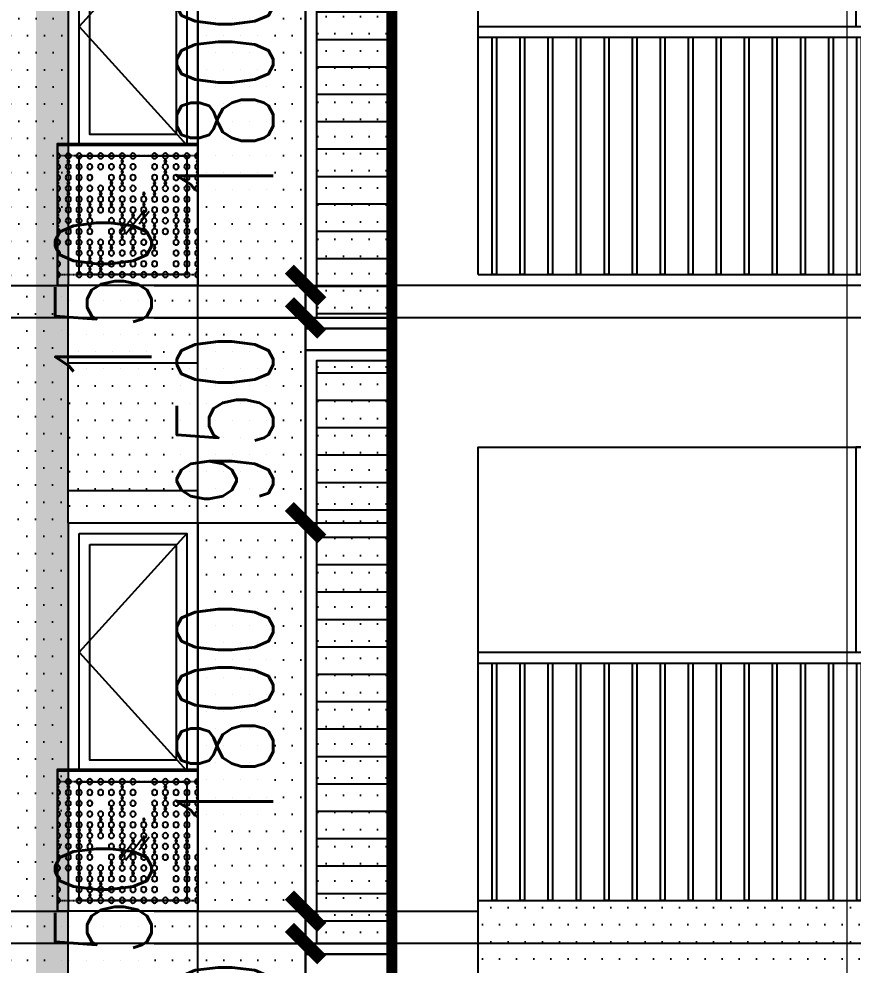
# Model space of a CAD drawing. Header units: millimetres. Extents: x 43 to 235305, y 0 to 139712.
# Drawn here: x 20482 to 24349, y 119508 to 123893 of the extents above; entities that cross this region are included whole.
import ezdxf
from ezdxf.xclip import XClip

# ---------------------------------------------------------------- set-up
doc = ezdxf.new("R2010")
doc.units = ezdxf.units.MM
doc.header["$XCLIPFRAME"] = 2
for name, pattern in [('CONTINOUS', [0]), ('DASH', [0.35, 0.25, -0.1]), ('DOTE', [2.4200000000000004, 2, -0.2, 0.02, -0.2]), ('HIDDEN', [7.5, 5, -2.5])]:
    doc.linetypes.add(name, pattern=pattern)
for name, color, linetype in [('A-AXIS', 1, 'DOTE'), ('A-DRWD-DIMS', 144, 'Continuous'), ('A-ELEV-DRWD', 130, 'Continuous'), ('A-ELEV-HRAL', 165, 'Continuous'), ('A-ELEV-LINE', 30, 'Continuous'), ('A-ELEV-LINE1', 33, 'Continuous'), ('A-ELEV-LINE2', 55, 'Continuous'), ('A-ELEV-OPEN', 253, 'Continuous'), ('A-ELEV-OUT2', 6, 'CONTINOUS'), ('A-ELEV-PATT', 55, 'Continuous'), ('A-ELEV-SHUT', 215, 'Continuous'), ('A-HATH1', 251, 'Continuous'), ('D-Hole', 8, 'HIDDEN'), ('DIM_IDEN', 3, 'Continuous'), ('PUB_HATCH', 251, 'Continuous'), ('Sun', 138, 'Continuous')]:
    doc.layers.add(name, color=color, linetype=linetype)
doc.styles.add('_TCH_DIM_T3', font='SIMPLEX', dxfattribs={"width": 0.7058823529411767, "bigfont": 'GBCBIG'})
doc.dimstyles.new('_TCH_ARCH&&150', dxfattribs={"dimtxt": 446.25, "dimasz": 150, "dimexe": 375, "dimexo": 450, "dimgap": 150, "dimtad": 1, "dimdec": 0, "dimzin": 0, "dimdsep": 46, "dimtxsty": '_TCH_DIM_T3', "dimblk": 'ARCHTICK', "dimcen": 0.09, "dimclrt": 7, "dimazin": 2, "dimtfac": 1, "dimtdec": 0, "dimtix": 1, "dimtmove": 2, "dimatfit": 3, "dimfxl": 1, "dimtolj": 1, "dimtzin": 0, "dimarcsym": 0})

# ---------------------------------------------------------------- blocks, each defined once
blk = doc.blocks.new('A$C312A139E')
at = {"layer": 'A-ELEV-DRWD'}
blk.add_lwpolyline([(2199.999909402861, 1349.999956458225), (2199.999909402861, 2249.999956449697), (1399.999909402861, 2249.999956449697), (1399.999909402861, 1349.999956458225)], dxfattribs=at)
at = {"layer": 'A-ELEV-LINE1'}
for points in [[(-400.0000000029104, 199.9999564497266), (-400.0000000029104, 2299.999956449727), (2349.999999997061, 2299.999956449668), (2349.999999997119, 199.9999564497848)], [(2249.999909402861, 1349.999956458225), (2249.999909402861, 2299.999956449697), (1349.999909402861, 2299.999956449697), (1349.999909402861, 1349.999956458225)]]:
    blk.add_lwpolyline(points, dxfattribs=at)
blk = doc.blocks.new('GGGG')
at = {"layer": 'A-ELEV-OPEN'}
for p, q in [((-176.0290317090694, -227.4544437791919), (0, 0)), ((-48.03821324394085, -131.787257609365), (44.356215065578, -12.40056840592297)), ((-127.9908184655942, -95.66718616965227), (-220.3852467753459, -215.0538753734436))]:
    blk.add_line(p, q, dxfattribs=at)
blk = doc.blocks.new('A$C26D120F1')
blk.add_circle((0, 0), 12.5)
blk = doc.blocks.new('A$C357E671F')
at = {"layer": 'D-Hole', "ltscale": 0.02}
blk.add_line((1055.071095904917, 550), (1055.071095904917, 150.0000000001455), dxfattribs=at)
at = {"layer": 'Sun'}
blk.add_lwpolyline([(2060, 600), (0, 600), (0, -50), (2060, -50)], close=True, dxfattribs=at)
at = {"layer": 'Sun', "color": 8, "linetype": 'DASH', "ltscale": 0.2}
for points in [[(50.07109590491746, 550), (2010.071095904917, 550), (2010.071095904917, 0), (50.07109590491746, 0)], [(1005.071095904976, 550), (1055.071095904917, 550), (1055.071095904917, 0), (1005.071095904976, 0)]]:
    blk.add_lwpolyline(points, close=True, dxfattribs=at)
at = {"layer": 'Sun'}
for centre in [(130, 525), (280, 525), (480, 525), (730, 525), (780, 525), (1130, 525), (1230, 525), (1380, 525), (1630, 525), (1730, 525), (1880, 525), (130, 475), (280, 475), (480, 475), (730, 475), (780, 475), (1130, 475), (1230, 475), (1380, 475), (1630, 475), (1730, 475), (1880, 475), (80, 425), (130, 425), (280, 425), (330, 425), (480, 425), (530, 425), (730, 425), (780, 425), (1130, 425), (1230, 425), (1280, 425), (1380, 425), (1430, 425), (1580, 425), (1630, 425), (1680, 425), (1730, 425), (1780, 425), (1880, 425), (80, 375), (330, 375), (380, 375), (530, 375), (580, 375), (730, 375), (980, 375), (1030, 375), (1080, 375), (1130, 375), (1230, 375), (1280, 375), (1380, 375), (1430, 375), (1480, 375), (1580, 375), (1630, 375), (1680, 375), (1780, 375), (1830, 375), (1880, 375), (80, 325), (380, 325), (480, 325), (530, 325), (580, 325), (630, 325), (680, 325), (730, 325), (780, 325), (930, 325), (980, 325), (1030, 325), (1280, 325), (1330, 325), (1430, 325), (1480, 325), (1780, 325), (1830, 325), (1980, 325), (80, 275), (180, 275), (230, 275), (330, 275), (380, 275), (430, 275), (480, 275), (630, 275), (680, 275), (780, 275), (880, 275), (930, 275), (1480, 275), (1530, 275), (1780, 275), (1830, 275), (1930, 275), (1980, 275), (180, 225), (230, 225), (330, 225), (380, 225), (430, 225), (480, 225), (630, 225), (780, 225), (830, 225), (880, 225), (930, 225), (980, 225), (1230, 225), (1380, 225), (1530, 225), (1580, 225), (1730, 225), (1780, 225), (1930, 225), (1980, 225), (180, 175), (230, 175), (330, 175), (430, 175), (480, 175), (530, 175), (680, 175), (830, 175), (880, 175), (980, 175), (1180, 175), (1230, 175), (1280, 175), (1330, 175), (1380, 175), (1530, 175), (1580, 175), (1630, 175), (1730, 175), (1880, 175), (130, 125), (180, 125), (330, 125), (430, 125), (530, 125), (580, 125), (630, 125), (680, 125), (880, 125), (930, 125), (980, 125), (1130, 125), (1180, 125), (1280, 125), (1330, 125), (1380, 125), (1580, 125), (1630, 125), (1680, 125), (1730, 125), (1880, 125), (1980, 125), (130, 75), (580, 75), (630, 75), (880, 75), (1130, 75), (1630, 75), (1680, 75), (1880, 75), (1980, 75), (130, 25), (580, 25), (630, 25), (880, 25), (1130, 25), (1630, 25), (1680, 25), (1880, 25), (1980, 25)]:
    blk.add_circle(centre, 5, dxfattribs=at)
for p in [(80, 550), (130, 550), (180, 550), (230, 550), (280, 550), (330, 550), (430, 550), (480, 550), (530, 550), (580, 550), (630, 550), (680, 550), (730, 550), (780, 550), (830, 550), (880, 550), (930, 550), (980, 550), (1030, 550), (1080, 550), (1130, 550), (1180, 550), (1230, 550), (1280, 550), (1330, 550), (1380, 550), (1430, 550), (1480, 550), (1530, 550), (1630, 550), (1680, 550), (1730, 550), (1780, 550), (1830, 550), (1880, 550), (1930, 550), (1980, 550), (80, 500), (130, 500), (180, 500), (230, 500), (280, 500), (330, 500), (430, 500), (480, 500), (530, 500), (580, 500), (630, 500), (680, 500), (730, 500), (780, 500), (830, 500), (880, 500), (930, 500), (980, 500), (1030, 500), (1080, 500), (1130, 500), (1180, 500), (1230, 500), (1280, 500), (1330, 500), (1380, 500), (1430, 500), (1480, 500), (1530, 500), (1630, 500), (1680, 500), (1730, 500), (1780, 500), (1830, 500), (1880, 500), (1930, 500), (1980, 500), (80, 450), (130, 450), (180, 450), (230, 450), (280, 450), (330, 450), (430, 450), (480, 450), (530, 450), (630, 450), (680, 450), (730, 450), (780, 450), (880, 450), (930, 450), (980, 450), (1030, 450), (1080, 450), (1130, 450), (1180, 450), (1230, 450), (1280, 450), (1380, 450), (1430, 450), (1480, 450), (1530, 450), (1580, 450), (1630, 450), (1680, 450), (1730, 450), (1780, 450), (1830, 450), (1880, 450), (1930, 450), (1980, 450), (80, 400), (130, 400), (180, 400), (230, 400), (280, 400), (330, 400), (430, 400), (480, 400), (530, 400), (580, 400), (630, 400), (680, 400), (730, 400), (780, 400), (880, 400), (930, 400), (980, 400), (1030, 400), (1080, 400), (1130, 400), (1180, 400), (1230, 400), (1280, 400), (1380, 400), (1430, 400), (1480, 400), (1530, 400), (1580, 400), (1630, 400), (1680, 400), (1730, 400), (1780, 400), (1830, 400), (1880, 400), (1980, 400), (80, 350), (180, 350), (230, 350), (280, 350), (330, 350), (380, 350), (430, 350), (480, 350), (530, 350), (580, 350), (630, 350), (680, 350), (730, 350), (780, 350), (830, 350), (880, 350), (930, 350), (980, 350), (1030, 350), (1080, 350), (1130, 350), (1180, 350), (1230, 350), (1280, 350), (1330, 350), (1380, 350), (1430, 350), (1480, 350), (1530, 350), (1580, 350), (1630, 350), (1680, 350), (1780, 350), (1830, 350), (1880, 350), (1930, 350), (1980, 350), (80, 300), (180, 300), (230, 300), (280, 300), (330, 300), (380, 300), (430, 300), (480, 300), (530, 300), (580, 300), (630, 300), (680, 300), (730, 300), (780, 300), (830, 300), (880, 300), (930, 300), (980, 300), (1030, 300), (1080, 300), (1130, 300), (1180, 300), (1230, 300), (1280, 300), (1330, 300), (1380, 300), (1430, 300), (1480, 300), (1530, 300), (1580, 300), (1630, 300), (1680, 300), (1780, 300), (1830, 300), (1880, 300), (1930, 300), (1980, 300), (80, 250), (180, 250), (230, 250), (280, 250), (330, 250), (380, 250), (430, 250), (480, 250), (530, 250), (630, 250), (680, 250), (730, 250), (780, 250), (830, 250), (880, 250), (930, 250), (980, 250), (1080, 250), (1130, 250), (1180, 250), (1230, 250), (1280, 250), (1330, 250), (1380, 250), (1430, 250), (1480, 250), (1530, 250), (1580, 250), (1630, 250), (1680, 250), (1730, 250), (1780, 250), (1830, 250), (1880, 250), (1930, 250), (1980, 250), (80, 200), (130, 200), (180, 200), (230, 200), (280, 200), (330, 200), (380, 200), (430, 200), (480, 200), (530, 200), (630, 200), (680, 200), (730, 200), (780, 200), (830, 200), (880, 200), (930, 200), (980, 200), (1080, 200), (1130, 200), (1180, 200), (1230, 200), (1280, 200), (1330, 200), (1380, 200), (1430, 200), (1530, 200), (1580, 200), (1630, 200), (1680, 200), (1730, 200), (1780, 200), (1830, 200), (1880, 200), (1930, 200), (1980, 200), (80, 150), (130, 150), (180, 150), (230, 150), (330, 150), (380, 150), (430, 150), (480, 150), (530, 150), (580, 150), (630, 150), (680, 150), (730, 150), (780, 150), (830, 150), (880, 150), (930, 150), (980, 150), (1080, 150), (1130, 150), (1180, 150), (1230, 150), (1280, 150), (1330, 150), (1380, 150), (1430, 150), (1530, 150), (1580, 150), (1630, 150), (1680, 150), (1730, 150), (1780, 150), (1830, 150), (1880, 150), (1980, 150), (80, 100), (130, 100), (180, 100), (230, 100), (330, 100), (380, 100), (430, 100), (480, 100), (530, 100), (580, 100), (630, 100), (680, 100), (780, 100), (830, 100), (880, 100), (930, 100), (980, 100), (1030, 100), (1080, 100), (1130, 100), (1180, 100), (1230, 100), (1280, 100), (1330, 100), (1380, 100), (1430, 100), (1530, 100), (1580, 100), (1630, 100), (1680, 100), (1730, 100), (1830, 100), (1880, 100), (1980, 100), (80, 50), (130, 50), (180, 50), (230, 50), (330, 50), (380, 50), (430, 50), (480, 50), (530, 50), (580, 50), (630, 50), (680, 50), (780, 50), (830, 50), (880, 50), (930, 50), (980, 50), (1030, 50), (1080, 50), (1130, 50), (1180, 50), (1230, 50), (1280, 50), (1330, 50), (1380, 50), (1430, 50), (1530, 50), (1580, 50), (1630, 50), (1680, 50), (1730, 50), (1830, 50), (1880, 50), (1980, 50), (80, 0), (130, 0), (180, 0), (230, 0), (280, 0), (330, 0), (380, 0), (430, 0), (480, 0), (530, 0), (580, 0), (630, 0), (680, 0), (780, 0), (830, 0), (880, 0), (930, 0), (980, 0), (1030, 0), (1080, 0), (1130, 0), (1180, 0), (1230, 0), (1330, 0), (1380, 0), (1430, 0), (1480, 0), (1530, 0), (1580, 0), (1630, 0), (1680, 0), (1730, 0), (1780, 0), (1830, 0), (1880, 0), (1980, 0)]:
    blk.add_blockref('A$C26D120F1', p, dxfattribs=at)
blk = doc.blocks.new('A$C7E353EAE')
at = {"layer": 'A-ELEV-DRWD'}
for p, q in [((7.643987191841006e-05, 1799.999867948878), (7.64400465413928e-05, -5.176002741791308e-05)), ((-49.99992356001167, 649.9999482399435), (-49.99992355995346, -5.176002741791308e-05))]:
    blk.add_line(p, q, dxfattribs=at)
for points in [[(50.0000764397555, 1749.999948239594), (550.0000765114091, 1749.999948239594), (550.0000765114091, 649.9999472321069), (50.0000764397555, 649.9999472321069)], [(100.0000764397555, 1699.999948239594), (500.0000765114091, 1699.999948239594), (500.0000765114091, 699.9999472321069), (100.0000764397555, 699.9999472321069)], [(50.0000764397555, 599.9999472321069), (550.0000765114091, 599.9999472321069), (550.0000765114091, 49.9999462038104), (50.0000764397555, 49.9999462038104)]]:
    blk.add_lwpolyline(points, close=True, dxfattribs=at)
at = {"layer": 'A-ELEV-LINE1'}
for p, q in [((7.643987191841006e-05, 1949.999948239594), (7.643987191841006e-05, 2899.999948239361)), ((600.0000764398719, 2539.999948239594), (7.643987191841006e-05, 2539.999948239594)), ((600.0000764398719, 1949.999948239594), (600.0000764398719, 2539.999948239594)), ((7.643987191841006e-05, 1799.999948239594), (7.643987191841006e-05, 1949.999948239594)), ((7.643987191841006e-05, 1949.999948239594), (600.0000764398719, 1949.999948239594))]:
    blk.add_line(p, q, dxfattribs=at)
blk.add_lwpolyline([(7.643987191841006e-05, 1799.999948239594), (600.0000765115255, 1799.999948238983), (600.0000765117002, -5.176063859835267e-05), (7.64400465413928e-05, -5.176002741791308e-05)], dxfattribs=at)
at = {"layer": 'A-ELEV-OPEN'}
blk.add_lwpolyline([(550.0000765114091, 1749.999948239594), (50.0000764397555, 1199.999947735836), (550.0000765114091, 649.9999472321069)], dxfattribs=at)
at = {"layer": 'A-ELEV-OPEN', "xscale": 0.5, "yscale": 0.5, "zscale": 0.5}
blk.add_blockref('GGGG', (352.6513576207217, 350.661206106859), dxfattribs=at)
at = {"layer": 'Sun'}
ref = blk.add_blockref('A$C357E671F', (730.0000765111763, 49.99994823994348), dxfattribs=dict(at, xscale=-1))
XClip(ref).set_block_clipping_path([(129.99999999950523, -50.00000000058208), (780.0000000712025, 607.5547721884504)])
blk = doc.blocks.new('150yt3500')
at = {"layer": 'A-ELEV-HRAL'}
for p, q in [((238352.7591250505, -94385.80955834745), (241102.7591250476, -94385.80955834745)), ((238352.7591250505, -94435.80955834745), (241102.7591250476, -94435.80955834745))]:
    blk.add_line(p, q, dxfattribs=at)
at = {"layer": 'A-ELEV-LINE1'}
for p, q in [((238352.7591250505, -93435.80955835592), (241002.7591250476, -93435.80955835592)), ((238352.7591250505, -95535.80955834742), (241102.7591250476, -95535.80955834742))]:
    blk.add_line(p, q, dxfattribs=at)
at = {"layer": 'PUB_HATCH'}
for points in [[(238417.7591250491, -94435.80961903241), (238437.7591250491, -94435.80961903241), (238437.7591737591, -95535.80961903237), (238417.7591737591, -95535.80961903237)], [(238547.7591250491, -94435.80961327578), (238567.7591250491, -94435.80961327578), (238567.7591737591, -95535.80961327573), (238547.7591737591, -95535.80961327573)], [(238677.7591250491, -94435.80960625125), (238697.7591250491, -94435.80960625125), (238697.7591737591, -95535.8096062512), (238677.7591737591, -95535.8096062512)], [(238807.7591250491, -94435.80959922672), (238827.7591250491, -94435.80959922672), (238827.7591737591, -95535.80959922668), (238807.7591737591, -95535.80959922668)], [(238937.7591250491, -94435.80959220219), (238957.7591250491, -94435.80959220219), (238957.7591737591, -95535.80959220215), (238937.7591737591, -95535.80959220215)], [(239067.7591250491, -94435.80958517766), (239087.7591250491, -94435.80958517766), (239087.7591737591, -95535.80958517762), (239067.7591737591, -95535.80958517762)], [(239197.7591250491, -94435.80957815313), (239217.7591250491, -94435.80957815313), (239217.7591737591, -95535.80957815309), (239197.7591737591, -95535.80957815309)], [(239327.7591250491, -94435.8095711286), (239347.7591250491, -94435.8095711286), (239347.7591737591, -95535.80957112856), (239327.7591737591, -95535.80957112856)], [(239457.7591250491, -94435.80956410407), (239477.7591250491, -94435.80956410407), (239477.7591737591, -95535.80956410403), (239457.759173759, -95535.80956410403)], [(239587.7591250491, -94435.80956410407), (239607.7591250491, -94435.80956410407), (239607.7591737591, -95535.80956410403), (239587.759173759, -95535.80956410403)], [(239717.7591250491, -94435.80955834745), (239737.7591250491, -94435.80955834745), (239737.7591737591, -95535.8095583474), (239717.7591737591, -95535.8095583474)], [(239847.7591250491, -94435.80955132292), (239867.7591250491, -94435.80955132292), (239867.7591737591, -95535.80955132288), (239847.7591737591, -95535.80955132288)], [(239977.7591250491, -94435.80954429839), (239997.7591250491, -94435.80954429839), (239997.759173759, -95535.80954429835), (239977.759173759, -95535.80954429835)], [(240107.7591250491, -94435.80953727386), (240127.7591250491, -94435.80953727386), (240127.759173759, -95535.80953727382), (240107.759173759, -95535.80953727382)], [(240237.7591250491, -94435.80953024933), (240257.7591250491, -94435.80953024933), (240257.759173759, -95535.80953024929), (240237.759173759, -95535.80953024929)], [(240367.7591250491, -94435.8095232248), (240387.7591250491, -94435.8095232248), (240387.759173759, -95535.80952322476), (240367.759173759, -95535.80952322476)], [(240497.7591250491, -94435.80951620027), (240517.7591250491, -94435.80951620027), (240517.759173759, -95535.80951620023), (240497.759173759, -95535.80951620023)], [(240627.759125049, -94435.80950917574), (240647.759125049, -94435.80950917574), (240647.759173759, -95535.8095091757), (240627.759173759, -95535.8095091757)], [(240757.759125049, -94435.80950917574), (240777.759125049, -94435.80950917574), (240777.759173759, -95535.8095091757), (240757.759173759, -95535.8095091757)], [(240887.759125049, -94435.8095034191), (240907.759125049, -94435.8095034191), (240907.759173759, -95535.80950341906), (240887.759173759, -95535.80950341906)], [(241017.759125049, -94435.80949766246), (241037.759125049, -94435.80949766246), (241037.759173759, -95535.80949766241), (241017.759173759, -95535.80949766241)]]:
    blk.add_lwpolyline(points, close=True, dxfattribs=at)
blk = doc.blocks.new('A$C67865BBE')
at = {"layer": 'A-ELEV-PATT'}
h = blk.add_hatch(dxfattribs=at)
h.set_pattern_fill('ANSI31', color=256, scale=80, angle=135, style=0)
h.set_pattern_definition([(7.016477563892661e-15, (97721.55500760544, 80343.1554044887), (2.131628207280301e-14, -127), [])])
h.paths.add_polyline_path([(1499.999933047453, 5599.999996507715), (1149.999642417883, 5599.999996507366), (1149.999933119339, 2899.99978928268), (1500.00022374891, 2899.999789283029)])
h = blk.add_hatch(dxfattribs=at)
h.set_pattern_fill('ANSI31', color=256, scale=80, angle=135, style=0)
h.set_pattern_definition([(7.016477563892661e-15, (97721.55500760544, 77443.1554044887), (2.131628207280301e-14, -127), [])])
h.paths.add_polyline_path([(1499.999933047453, 2699.999996507715), (1149.999642417883, 2699.999996507366), (1149.999933119339, -0.0002107173204421997), (1500.00022374891, -0.0002107169711962342)])
at = {"layer": 'A-HATH1'}
h = blk.add_hatch(dxfattribs=at)
h.set_pattern_fill('DOTS', color=256, scale=50, style=0)
h.set_pattern_definition([(0, (-6.69525470584631e-05, 3049.999996507366), (39.6875, 79.375), [0, -79.375])])
h.paths.add_polyline_path([(599.9999330474529, 5919.999996513885), (-6.69525470584631e-05, 5919.999996513303), (-6.69525470584631e-05, 5649.999996507599), (599.9999330474529, 5649.999996507599)])
h.paths.add_polyline_path([(599.9999330474529, 5649.999996507599), (-6.69525470584631e-05, 5649.999996507599), (-6.69525470584631e-05, 4999.999996507599), (599.9999330474529, 4999.999996507599)])
h.paths.add_polyline_path([(599.9999330474529, 4999.999996507599), (-6.69525470584631e-05, 4999.999996507599), (-6.69525470584631e-05, 4849.999996507599), (599.9999330474529, 4849.999996506987)])
h.paths.add_polyline_path([(1099.999642417883, 5649.999996507366), (1099.999781731982, 5749.999446616683), (1099.999764631852, 5949.999996513245), (600.0000723616686, 5949.999996513245), (600.0000723616686, 5799.999996513216), (600.0000045538764, 3049.999996507366), (1099.999912354921, 3049.999996507366)])
h = blk.add_hatch(dxfattribs=at)
h.set_pattern_fill('DOTS', color=256, scale=50, style=0)
h.set_pattern_definition([(0, (1149.999642417883, 2899.99978928268), (39.6875, 79.375), [0, -79.375])])
h.paths.add_polyline_path([(1499.999933047453, 5599.999996507715), (1149.999642417883, 5599.999996507366), (1149.999933119339, 2899.99978928268), (1500.00022374891, 2899.999789283029)])
h = blk.add_hatch(dxfattribs=at)
h.set_pattern_fill('DOTS', color=256, scale=50, style=0)
h.set_pattern_definition([(0, (2349.999933047453, 2299.999952956976), (39.6875, 79.375), [0, -79.375])])
h.paths.add_polyline_path([(4649.999933047453, 3099.999952965532), (1899.999933047453, 3099.999952957034), (1899.999933047453, 2299.999952957034), (4649.999933047424, 2299.999952956976)])
h = blk.add_hatch(dxfattribs=at)
h.set_pattern_fill('DOTS', color=256, scale=50, style=0)
h.set_pattern_definition([(0, (-6.69525470584631e-05, 149.9999965073657), (39.6875, 79.375), [0, -79.375])])
h.paths.add_polyline_path([(599.9999330474529, 3019.999996513885), (-6.69525470584631e-05, 3019.999996513303), (-6.69525470584631e-05, 2749.999996507599), (599.9999330474529, 2749.999996507599)])
h.paths.add_polyline_path([(599.9999330474529, 2749.999996507599), (-6.69525470584631e-05, 2749.999996507599), (-6.69525470584631e-05, 2099.999996507599), (599.9999330474529, 2099.999996507599)])
h.paths.add_polyline_path([(599.9999330474529, 2099.999996507599), (-6.69525470584631e-05, 2099.999996507599), (-6.69525470584631e-05, 1949.999996507599), (599.9999330474529, 1949.999996506987)])
h.paths.add_polyline_path([(1099.999642417883, 2749.999996507366), (1099.999781731982, 2849.999446616683), (1099.999764631852, 3049.999996513245), (600.0000723616686, 3049.999996513245), (600.0000723616686, 2899.999996513216), (600.0000045538764, 149.9999965073657), (1099.999912354921, 149.9999965073657)])
h = blk.add_hatch(dxfattribs=at)
h.set_pattern_fill('DOTS', color=256, scale=50, style=0)
h.set_pattern_definition([(0, (1149.999642417883, -0.0002107173204421997), (39.6875, 79.375), [0, -79.375])])
h.paths.add_polyline_path([(1499.999933047453, 2699.999996507715), (1149.999642417883, 2699.999996507366), (1149.999933119339, -0.0002107173204421997), (1500.00022374891, -0.0002107169711962342)])
at = {"layer": 'A-ELEV-LINE'}
for points in [[(1499.999933047453, 2849.999996508152), (1099.999933047453, 2849.999996508152), (1099.999933047453, 2749.999996507366), (1499.999933047453, 2749.999996507366)], [(1499.999933047453, -50.00000349184847), (1099.999933047453, -50.00000349184847), (1099.999933047453, -150.0000034926343), (1499.999933047453, -150.0000034926343)]]:
    blk.add_lwpolyline(points, close=True, dxfattribs=at)
at = {"layer": 'A-ELEV-LINE1'}
for p, q in [((599.9999330474529, 149.9999076202803), (599.9999330474529, 5949.999996507308)), ((1499.999933047453, 2849.999996507308), (1499.999933047453, 5799.999996507308)), ((1499.999933047453, 449.9999965073075), (1499.999933047453, 3349.999996507308)), ((1099.999933119339, 2849.999996507366), (1499.999933047453, 2849.999996508152)), ((1099.999933119339, -50.00000349263428), (1499.999933047453, -50.00000349184847))]:
    blk.add_line(p, q, dxfattribs=at)
at = {"layer": 'A-ELEV-LINE2'}
for p, q in [((1899.999933047453, 2299.999952957034), (1899.999933047453, 3099.999952965532)), ((599.9999331192812, 3049.999996507366), (1099.999933119281, 3049.999996507366)), ((1499.999933047453, 3049.999996505125), (1899.999933047453, 3049.999996505401)), ((599.9999331192812, 149.9999965073657), (1099.999933119281, 149.9999965073657)), ((5199.999933047511, 149.9999965051247), (1499.999933045241, 149.9999965077732))]:
    blk.add_line(p, q, dxfattribs=at)
at = {"layer": 'A-ELEV-SHUT'}
for points in [[(1499.999933047511, 5649.999996507715), (1099.999642417883, 5649.999996507366), (1099.999933119339, 2849.99978928268), (1500.000223748968, 2849.999789283029)], [(1499.999933047453, 5599.999996507715), (1149.999642417883, 5599.999996507366), (1149.999933119339, 2899.99978928268), (1500.00022374891, 2899.999789283029)], [(1499.999933047511, 2749.999996507715), (1099.999642417883, 2749.999996507366), (1099.999933119339, -50.00021071732044), (1500.000223748968, -50.0002107169712)], [(1499.999933047453, 2699.999996507715), (1149.999642417883, 2699.999996507366), (1149.999933119339, -0.0002107173204421997), (1500.00022374891, -0.0002107169711962342)]]:
    blk.add_lwpolyline(points, close=True, dxfattribs=at)
for name, p in [('A$C7E353EAE', (-0.0001433924189768732, 3050.000048268004)), ('A$C312A139E', (2299.999933050363, 2899.999996507308)), ('A$C7E353EAE', (-0.0001433924189768732, 150.0000482680043)), ('A$C312A139E', (2299.999933050363, -3.492692485451698e-06))]:
    blk.add_blockref(name, p)
at = {"layer": 'A-ELEV-LINE1'}
for p in [(-236452.759192003, 98635.80951131295), (-236452.759192003, 95735.80951131295)]:
    blk.add_blockref('150yt3500', p, dxfattribs=at)
blk = doc.blocks.new('A$C33016C81')
at = {"layer": 'A-HATH1'}
h = blk.add_hatch(dxfattribs=at)
h.set_pattern_fill('DOTS', color=256, scale=50, style=0)
h.set_pattern_definition([(7.016709298534877e-15, (10199.9999184513, 2750.000008031988), (39.6875, 79.375), [0, -79.375])])
h.paths.add_polyline_path([(11199.99991845211, 3270.000008032919), (10549.99991843494, 3270.00000802867), (10549.99991842476, 3600.000008032919), (10199.9999184513, 3600.000008032919), (10199.9999184513, 2689.999999999854), (11199.99991845206, 2690.000008031813), (11199.9999184513, 3050.000008597708), (11850.00047836147, 3050.000008597708), (11850.00047836147, 5950.000088887609), (11699.99976646842, 5950.000276103907), (11199.9999184513, 5950.000276103907), (11199.99991845194, 5000.000008032133), (10199.9999184513, 5000.000008031639), (10199.9999184513, 4850.000008031639), (11199.99991845211, 4850.000008031639)])
h = blk.add_hatch(dxfattribs=at)
h.set_pattern_fill('DOTS', color=256, scale=50, style=0)
h.set_pattern_definition([(7.016709298534877e-15, (10599.99991843506, 149.999999970285), (39.6875, 79.375), [0, -79.375])])
h.paths.add_polyline_path([(11850.00047836135, 149.9999988276104), (10549.99991844175, 150.0000085961365), (10549.99991844641, 8.032919140532613e-06), (10199.99991845194, 0), (10199.9999184513, 700.0000080329191), (10549.99991842476, 700.0000080329191), (10549.99991843553, 370.0000080329191), (11199.99991845211, 370.0000080329191), (11199.99991845497, 3050.000000000058), (11850.00047836135, 3050.000008597708)])
at = {"layer": 'A-ELEV-LINE2'}
for p, q in [((10599.999918441, 3050.000008597708), (11850.00047836135, 3050.000008597708)), ((10599.999918441, 150.0000085977081), (11850.00047836135, 149.9999988276104))]:
    blk.add_line(p, q, dxfattribs=at)
blk = doc.blocks.new('A$C5B682170')
at = {"layer": 'A-HATH1'}
h = blk.add_hatch(dxfattribs=at)
h.set_pattern_fill('DOTS', color=256, scale=50, style=0)
h.set_pattern_definition([(0, (0.0003359593101777136, 0.000533116573933512), (39.6875, 79.375), [0, -79.375])])
h.paths.add_polyline_path([(0.0003359601250849664, 5800.000533116596), (150.0001838243916, 5800.000533116596), (150.0001838243916, 93200.0005331166), (0.0003359626862220466, 93200.00061341241)])
at = {"layer": 'A-ELEV-LINE2'}
for p, q in [((150.0001838243916, 84100.0005331166), (0.0001838243915699422, 84100.0005331166)), ((150.0001838243916, 81200.0005331166), (0.0001838243915699422, 81200.0005331166))]:
    blk.add_line(p, q, dxfattribs=at)
blk = doc.blocks.new('_ArchTick')
at = {"color": 0, "linetype": 'ByBlock', "const_width": 0.4}
blk.add_lwpolyline([(-0.5, -0.5), (0.5, 0.5)], dxfattribs=at)
blk = doc.blocks.new('*D2901')
at = {"layer": 'A-DRWD-DIMS', "color": 0, "lineweight": -2, "transparency": 16777216}
for p, q in [((21109.00274567866, 124457.9538300533), (22185.74559939993, 124457.9538300533)), ((21810.74559939994, 122657.9537411666), (21810.74559939993, 124457.9538300533)), ((21109.00274567691, 122657.9537411666), (22185.74559939994, 122657.9537411666))]:
    blk.add_line(p, q, dxfattribs=at)
at = {"layer": 'Defpoints', "color": 0, "transparency": 16777216}
for p in [(20659.00274567866, 124457.9538300533), (21810.74559939993, 124457.9538300533), (20659.00274567691, 122657.9537411666)]:
    blk.add_point(p, dxfattribs=at)
at = {"layer": 'A-DRWD-DIMS', "color": 0, "lineweight": -2, "transparency": 16777216, "xscale": 150, "yscale": 150, "zscale": 150}
for p, rotation in [((21810.74559939993, 124457.9538300533), 90), ((21810.74559939994, 122657.9537411666), 270)]:
    blk.add_blockref('_ArchTick', p, dxfattribs=dict(at, rotation=rotation))
at = {"layer": 'A-DRWD-DIMS', "color": 7, "lineweight": 0, "transparency": 16777216, "insert": (21437.62059939996, 123557.9537856099), "char_height": 446.25, "attachment_point": 5, "rotation": 90, "style": '_TCH_DIM_T3'}
blk.add_mtext('\\A1;1800', dxfattribs=at)
blk = doc.blocks.new('*D2902')
at = {"layer": 'A-DRWD-DIMS', "color": 0, "lineweight": -2, "transparency": 16777216}
for p, q in [((21810.745599399, 122657.9537411664), (21810.745599399, 122807.9537411664)), ((21109.00274567691, 122657.9537411664), (22185.745599399, 122657.9537411664)), ((21810.745599399, 122507.9532801573), (21810.745599399, 122657.9537411664)), ((21109.00274567679, 122507.9532801573), (22185.745599399, 122507.9532801573)), ((21810.745599399, 122507.9532801573), (21810.745599399, 122357.9532801573))]:
    blk.add_line(p, q, dxfattribs=at)
at = {"layer": 'Defpoints', "color": 0, "transparency": 16777216}
for p in [(20659.00274567691, 122657.9537411664), (21810.745599399, 122657.9537411664), (20659.00274567679, 122507.9532801573)]:
    blk.add_point(p, dxfattribs=at)
at = {"layer": 'A-DRWD-DIMS', "color": 0, "lineweight": -2, "transparency": 16777216, "xscale": 150, "yscale": 150, "zscale": 150}
for p, rotation in [((21810.745599399, 122657.9537411664), 270), ((21810.745599399, 122507.9532801573), 90)]:
    blk.add_blockref('_ArchTick', p, dxfattribs=dict(at, rotation=rotation))
at = {"layer": 'A-DRWD-DIMS', "color": 7, "lineweight": 0, "transparency": 16777216, "insert": (20873.24559939897, 122582.9535106618), "char_height": 446.25, "attachment_point": 5, "rotation": 90, "style": '_TCH_DIM_T3'}
blk.add_mtext('\\A1;150', dxfattribs=at)
blk = doc.blocks.new('*D2903')
at = {"layer": 'A-DRWD-DIMS', "color": 0, "lineweight": -2, "transparency": 16777216}
for p, q in [((21810.74559939842, 122507.9532801576), (21810.74559939842, 122657.9532801576)), ((21109.00274567679, 122507.9532801576), (22185.74559939842, 122507.9532801576)), ((21810.74559939842, 121557.9538300535), (21810.74559939842, 122507.9532801576)), ((21109.00274567575, 121557.9538300535), (22185.74559939842, 121557.9538300535)), ((21810.74559939842, 121557.9538300535), (21810.74559939842, 121407.9538300535))]:
    blk.add_line(p, q, dxfattribs=at)
at = {"layer": 'Defpoints', "color": 0, "transparency": 16777216}
for p in [(20659.00274567679, 122507.9532801576), (21810.74559939842, 122507.9532801576), (20659.00274567575, 121557.9538300535)]:
    blk.add_point(p, dxfattribs=at)
at = {"layer": 'A-DRWD-DIMS', "color": 0, "lineweight": -2, "transparency": 16777216, "xscale": 150, "yscale": 150, "zscale": 150}
for p, rotation in [((21810.74559939842, 122507.9532801576), 270), ((21810.74559939842, 121557.9538300535), 90)]:
    blk.add_blockref('_ArchTick', p, dxfattribs=dict(at, rotation=rotation))
at = {"layer": 'A-DRWD-DIMS', "color": 7, "lineweight": 0, "transparency": 16777216, "insert": (21437.62059939845, 122032.9535551055), "char_height": 446.25, "attachment_point": 5, "rotation": 90, "style": '_TCH_DIM_T3'}
blk.add_mtext('\\A1;950', dxfattribs=at)
blk = doc.blocks.new('*D2904')
at = {"layer": 'A-DRWD-DIMS', "color": 0, "lineweight": -2, "transparency": 16777216}
for p, q in [((21109.00274567575, 121557.9538300534), (22185.74559939702, 121557.9538300534)), ((21810.74559939702, 119757.9537856102), (21810.74559939702, 121557.9538300534)), ((21109.002745674, 119757.9537856102), (22185.74559939702, 119757.9537856102))]:
    blk.add_line(p, q, dxfattribs=at)
at = {"layer": 'Defpoints', "color": 0, "transparency": 16777216}
for p in [(20659.00274567575, 121557.9538300534), (21810.74559939702, 121557.9538300534), (20659.002745674, 119757.9537856102)]:
    blk.add_point(p, dxfattribs=at)
at = {"layer": 'A-DRWD-DIMS', "color": 0, "lineweight": -2, "transparency": 16777216, "xscale": 150, "yscale": 150, "zscale": 150}
for p, rotation in [((21810.74559939702, 121557.9538300534), 90), ((21810.74559939702, 119757.9537856102), 270)]:
    blk.add_blockref('_ArchTick', p, dxfattribs=dict(at, rotation=rotation))
at = {"layer": 'A-DRWD-DIMS', "color": 7, "lineweight": 0, "transparency": 16777216, "insert": (21437.62059939705, 120657.9538078318), "char_height": 446.25, "attachment_point": 5, "rotation": 90, "style": '_TCH_DIM_T3'}
blk.add_mtext('\\A1;1800', dxfattribs=at)
blk = doc.blocks.new('*D2905')
at = {"layer": 'A-DRWD-DIMS', "color": 0, "lineweight": -2, "transparency": 16777216}
for p, q in [((21810.74559939609, 119757.9537856104), (21810.74559939609, 119907.9537856104)), ((21109.002745674, 119757.9537856104), (22185.74559939609, 119757.9537856104)), ((21810.74559939609, 119607.9532801578), (21810.74559939609, 119757.9537856104)), ((21109.00274567377, 119607.9532801578), (22185.74559939609, 119607.9532801578)), ((21810.74559939609, 119607.9532801578), (21810.74559939609, 119457.9532801578))]:
    blk.add_line(p, q, dxfattribs=at)
at = {"layer": 'Defpoints', "color": 0, "transparency": 16777216}
for p in [(20659.002745674, 119757.9537856104), (21810.74559939609, 119757.9537856104), (20659.00274567377, 119607.9532801578)]:
    blk.add_point(p, dxfattribs=at)
at = {"layer": 'A-DRWD-DIMS', "color": 0, "lineweight": -2, "transparency": 16777216, "xscale": 150, "yscale": 150, "zscale": 150}
for p, rotation in [((21810.74559939609, 119757.9537856104), 270), ((21810.74559939609, 119607.9532801578), 90)]:
    blk.add_blockref('_ArchTick', p, dxfattribs=dict(at, rotation=rotation))
at = {"layer": 'A-DRWD-DIMS', "color": 7, "lineweight": 0, "transparency": 16777216, "insert": (20873.24559939606, 119682.9535328837), "char_height": 446.25, "attachment_point": 5, "rotation": 90, "style": '_TCH_DIM_T3'}
blk.add_mtext('\\A1;150', dxfattribs=at)
blk = doc.blocks.new('*D2906')
at = {"layer": 'A-DRWD-DIMS', "color": 0, "lineweight": -2, "transparency": 16777216}
for p, q in [((21810.74559939551, 119607.9532801577), (21810.74559939551, 119757.9532801577)), ((21109.00274567377, 119607.9532801577), (22185.74559939551, 119607.9532801577)), ((21810.74559939551, 118657.9538300534), (21810.74559939551, 119607.9532801577)), ((21109.00274567283, 118657.9538300534), (22185.74559939551, 118657.9538300534)), ((21810.74559939551, 118657.9538300534), (21810.74559939551, 118507.9538300534))]:
    blk.add_line(p, q, dxfattribs=at)
at = {"layer": 'Defpoints', "color": 0, "transparency": 16777216}
for p in [(20659.00274567377, 119607.9532801577), (21810.74559939551, 119607.9532801577), (20659.00274567283, 118657.9538300534)]:
    blk.add_point(p, dxfattribs=at)
at = {"layer": 'A-DRWD-DIMS', "color": 0, "lineweight": -2, "transparency": 16777216, "xscale": 150, "yscale": 150, "zscale": 150}
for p, rotation in [((21810.74559939551, 119607.9532801577), 270), ((21810.74559939551, 118657.9538300534), 90)]:
    blk.add_blockref('_ArchTick', p, dxfattribs=dict(at, rotation=rotation))
at = {"layer": 'A-DRWD-DIMS', "color": 7, "lineweight": 0, "transparency": 16777216, "insert": (21437.62059939554, 119132.9535551055), "char_height": 446.25, "attachment_point": 5, "rotation": 90, "style": '_TCH_DIM_T3'}
blk.add_mtext('\\A1;950', dxfattribs=at)

msp = doc.modelspace()

# ---------------------------------------------------------------- linework, layer by layer
at = {"layer": 'A-AXIS', "linetype": 'DOTE'}
for p, q in [((39673.90096819494, 122507.9532801593), (7310.091758486931, 122507.9532801593)), ((39673.90096819494, 119607.9532801593), (7310.091758486931, 119607.9532801593))]:
    msp.add_line(p, q, dxfattribs=at)
at = {"layer": 'A-ELEV-OUT2', "const_width": 50}
msp.add_lwpolyline([(25910.74671412841, 8357.953280159221), (25910.74671412847, 135657.952894954), (22210.74671412865, 135657.952894954), (22210.74578849296, 8357.952819149956)], dxfattribs=at)
at = {"layer": 'DIM_IDEN', "lineweight": 0}
msp.add_line((24321.13635254849, 16732.97931058949), (24321.13635254849, 138654.767416223), dxfattribs=at)

# ---------------------------------------------------------------- block references
for name, p in [('A$C33016C81', (8860.746236645966, 122507.9532801594)), ('A$C67865BBE', (20710.74678195978, 122507.953372539)), ('A$C33016C81', (8860.746236645966, 116707.9532801594)), ('A$C67865BBE', (20710.74678195978, 116707.953372539))]:
    msp.add_blockref(name, p)
at = {"layer": 'A-HATH1', "xscale": -1}
msp.add_blockref('A$C5B682170', (20710.74633892556, 38557.95275564048), dxfattribs=at)

# ---------------------------------------------------------------- dimensions: what is measured, and where the dimension line sits
at = {"layer": 'A-DRWD-DIMS', "lineweight": 0}
for p1, p2, distance, picture, middle in [((20659.0027456769, 122657.9537411666), (20659.00274567865, 124457.9538300533), -1151.74285372128, '*D2901', (21437.62059939996, 123557.9537856099)), ((20659.00274567574, 121557.9538300534), (20659.00274567679, 122507.9532801575), -1151.7428537216292, '*D2903', (21437.62059939845, 122032.9535551055)), ((20659.00274567399, 119757.9537856102), (20659.00274567574, 121557.9538300534), -1151.74285372128, '*D2904', (21437.62059939705, 120657.9538078318)), ((20659.00274567283, 118657.9538300534), (20659.00274567376, 119607.9532801576), -1151.742853721753, '*D2906', (21437.62059939554, 119132.9535551055))]:
    dim = msp.add_aligned_dim(p1=p1, p2=p2, distance=distance, dimstyle='_TCH_ARCH&&150', dxfattribs=at)
    dim.commit()
    dim.dimension.update_dxf_attribs({"geometry": picture, "text_midpoint": middle})
for base, p1, p2, angle, picture, middle in [((21810.745599399, 122657.9537411664), (20659.00274567679, 122507.9532801572), (20659.0027456769, 122657.9537411663), 89.9999999999583, '*D2902', (20873.24559939897, 122582.9535106618)), ((21810.74559939609, 119757.9537856104), (20659.00274567376, 119607.9532801578), (20659.00274567399, 119757.9537856103), 89.99999999991107, '*D2905', (20873.24559939606, 119682.9535328837))]:
    dim = msp.add_linear_dim(base=base, p1=p1, p2=p2, angle=angle, dimstyle='_TCH_ARCH&&150', dxfattribs=at)
    dim.commit()
    dim.dimension.update_dxf_attribs({"geometry": picture, "text_midpoint": middle, "dimtype": 161})

doc.saveas('drawing.dxf')
